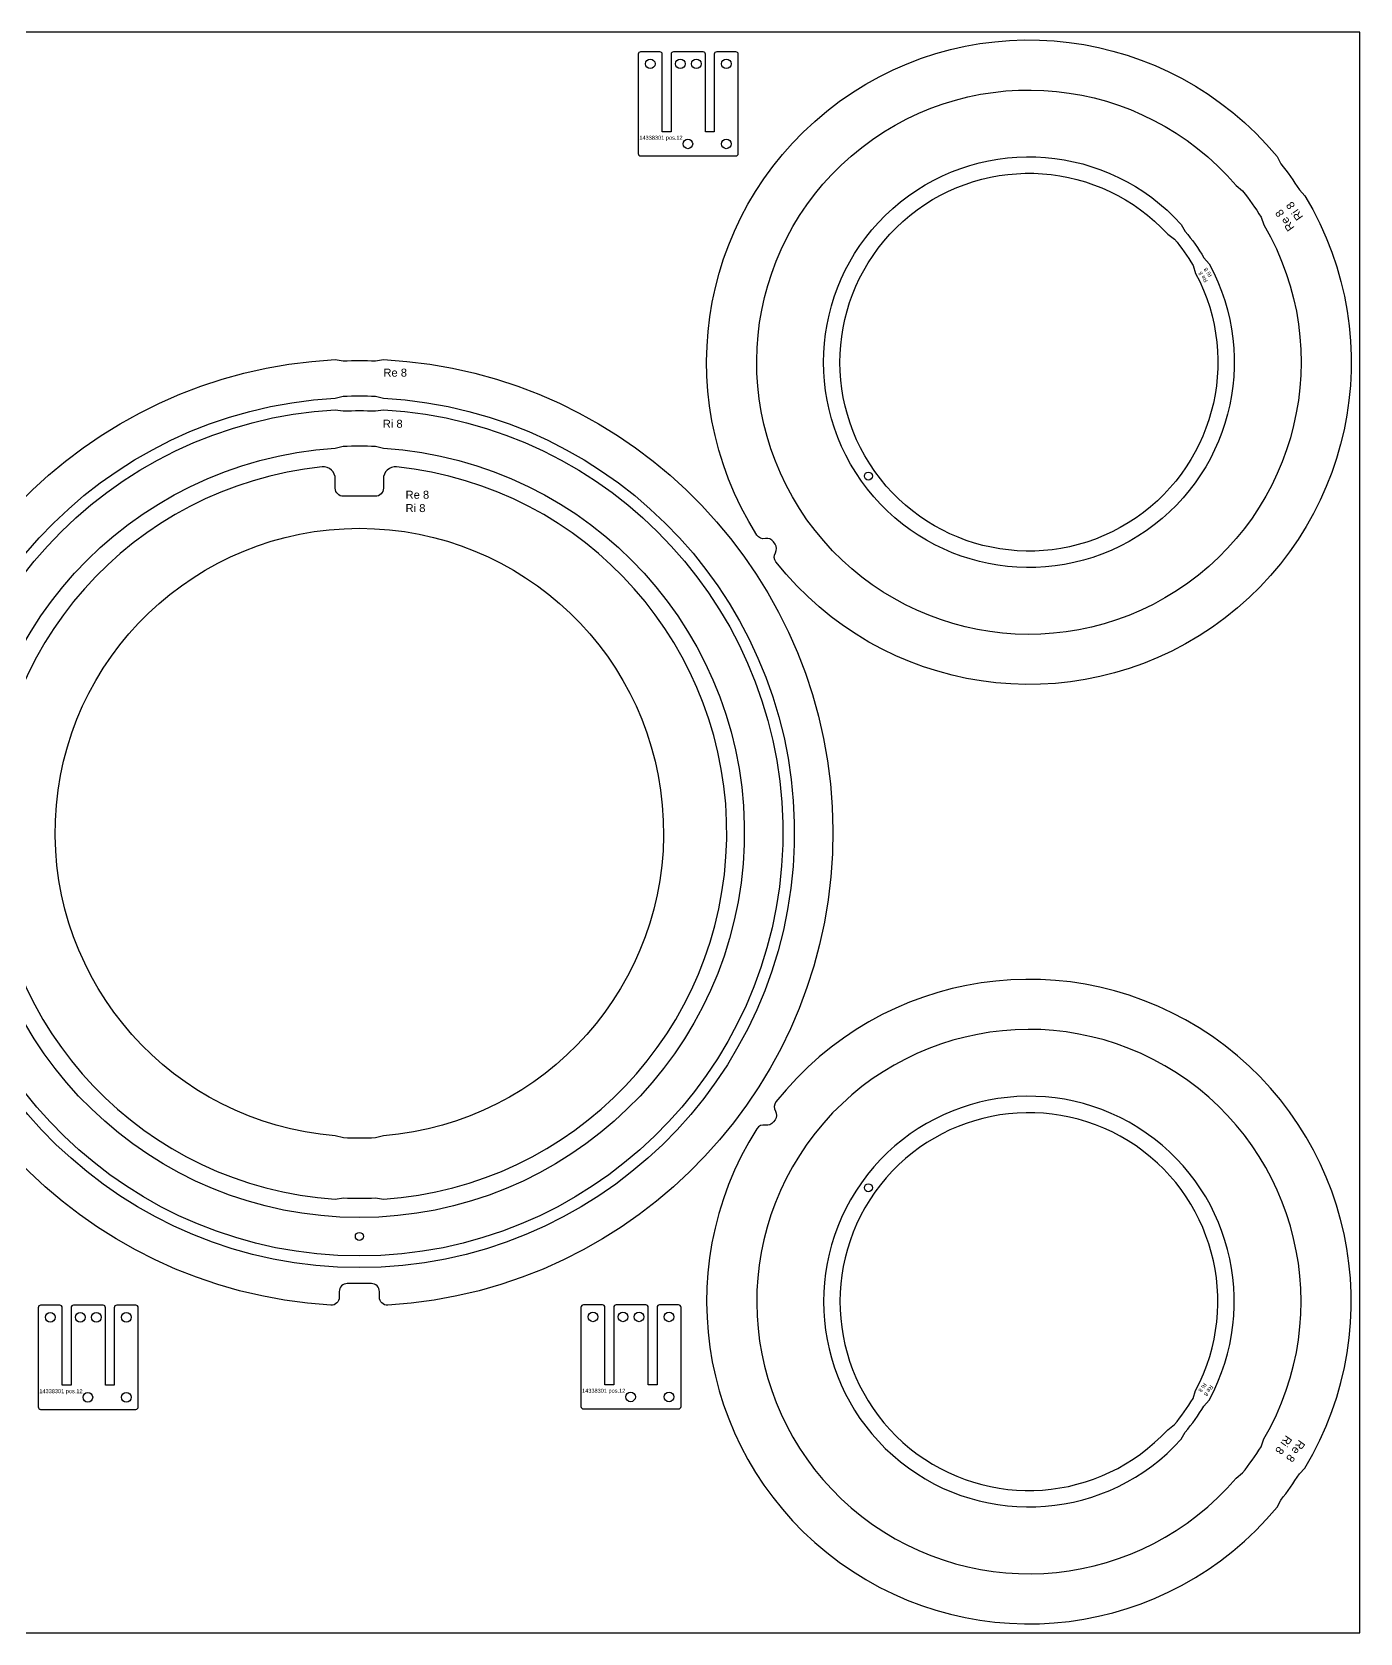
# Model space of a CAD drawing. Header units: millimetres. Extents: x 33362 to 35862, y 170857 to 172857.
# Drawn here: x 34203 to 35862, y 170857 to 172857 of the extents above; entities that cross this region are included whole.
import ezdxf

# ---------------------------------------------------------------- set-up
doc = ezdxf.new("R2010")
doc.units = ezdxf.units.MM
for name, color, linetype in [('13770337', 7, 'Continuous'), ('13770898', 7, 'Continuous'), ('13770901', 7, 'Continuous'), ('13837022', 7, 'Continuous'), ('14338301', 7, 'Continuous'), ('EM-26239 05', 6, 'Continuous'), ('Texto', 3, 'Continuous')]:
    doc.layers.add(name, color=color, linetype=linetype)
doc.styles.get("Standard").update_dxf_attribs({"font": 'arial.ttf'})

msp = doc.modelspace()

# ---------------------------------------------------------------- linework, layer by layer
msp.add_lwpolyline([(33361.50628440746, 170856.6972523493), (35861.50628440746, 170856.6972523493), (35861.50628440746, 172856.6972523493), (33361.50628440746, 172856.6972523493)], close=True)
msp.add_circle((34611.51381496123, 171352.1504705864), 5)
at = {"layer": '13770337'}
for points in [[(35128.88545494522, 172219.8355102297, 0.2980601298766767), (35118.67842776858, 172223.8435822702, -0.3120082334457487), (35108.18629175783, 172228.2758695673, -0.9390271414495767), (35757.94108204707, 172701.1193734098), (35762.61121940744, 172692.153170692, -0.0250156445618217), (35785.79762666661, 172659.4865699845), (35792.72069293578, 172652.1194723487, -0.9390271414495742), (35131.96418899813, 172194.7759372092, -0.3120082334457395), (35131.24215606286, 172206.1429402087, 0.2980601298766664), (35130.82650427459, 172217.1008268142), (35128.88545494522, 172219.8355102297)], [(35128.88545494522, 171495.0790564283, -0.2980601298766767), (35118.67842776858, 171491.0709843878, 0.3120082334457487), (35108.18629175783, 171486.6386970907, 0.9390271414495767), (35757.94108204707, 171013.7951932482), (35762.61121940744, 171022.7613959661, 0.0250156445618217), (35785.79762666661, 171055.4279966735), (35792.72069293578, 171062.7950943093, 0.9390271414495742), (35131.96418899813, 171520.1386294488, 0.3120082334457395), (35131.24215606286, 171508.7716264493, -0.2980601298766664), (35130.82650427459, 171497.8137398438), (35128.88545494522, 171495.0790564283)]]:
    msp.add_lwpolyline(points, format="xyb", dxfattribs=at)
for points in [[(35706.73037862921, 172664.7705584196), (35714.76621196966, 172658.1932910673, -0.0293077289304548), (35737.95261922883, 172625.5266903599), (35741.50998951794, 172615.7706573584, -22.58906412437085)], [(35706.73037862921, 171050.1440082384), (35714.76621196966, 171056.7212755907, 0.0293077289304548), (35737.95261922883, 171089.3878762981), (35741.50998951794, 171099.1439092996, 22.58906412437085)]]:
    msp.add_lwpolyline(points, format="xyb", close=True, dxfattribs=at)
at = {"layer": '13770898'}
for points in [[(34596.49247225267, 171293.1788361431, 0.4142135623730951), (34586.48326414953, 171283.16962804), (34586.48326414954, 171276.2184082117, -0.4319806673756443), (34575.87109170285, 171266.2273781921, -0.9459562922017356), (34581.47866009797, 172447.4788372221), (34591.4878682011, 172445.8996403565, -0.0169828254050711), (34631.52470061362, 172445.8996403565), (34641.53390871675, 172447.4788372221, -0.9459562922017314), (34647.14147711188, 171266.2273781921, -0.4319806673756303), (34636.52930466519, 171276.2184082117), (34636.52930466519, 171283.16962804, 0.4142135623730951), (34626.52009656205, 171293.1788361431)], [(34581.47866009797, 172399.3671260095), (34591.4878682011, 172401.8316598344, -0.018354805484117), (34631.52470061362, 172401.8316598344), (34641.53390871675, 172399.3671260095, -36.1723545781956)]]:
    msp.add_lwpolyline(points, format="xyb", close=True, dxfattribs=at)
at = {"layer": '13770901'}
for points in [[(34581.47506692552, 172384.8941601636), (34591.48547275277, 172383.3647195475, -0.0190002090777772), (34631.52709606183, 172383.3647195475), (34641.53750188909, 172384.8941601636, -35.20492821931723)], [(34581.47506692552, 172336.7588379575), (34591.48547275277, 172339.2842160263, -0.0207342986765107), (34631.52709606183, 172339.2842160263), (34641.53750188909, 172336.7588379575, -32.00208536969336)]]:
    msp.add_lwpolyline(points, format="xyb", close=True, dxfattribs=at)
at = {"layer": '13837022'}
for points in [[(35638.30648167551, 172616.2279279833), (35643.26943798296, 172607.461589371, -0.0394312923944842), (35666.4709032311, 172574.773773936), (35673.10867954773, 172567.1962048308, -17.00787035772491)], [(35621.42751163835, 172604.2474137909), (35629.74078662482, 172597.8590958987, -0.0421801754611337), (35652.94225187297, 172565.1712804637), (35656.22970951058, 172555.2156906383, -15.63604520921877)], [(35638.30648167551, 171098.6866386747), (35643.26943798296, 171107.452977287, 0.0394312923944842), (35666.4709032311, 171140.140792722), (35673.10867954773, 171147.7183618272, 17.00787035772491)], [(35621.42751163835, 171110.6671528671), (35629.74078662482, 171117.0554707593, 0.0421801754611337), (35652.94225187297, 171149.7432861943), (35656.22970951058, 171159.6988760197, 15.63604520921877)]]:
    msp.add_lwpolyline(points, format="xyb", close=True, dxfattribs=at)
for centre in [(35247.39712398003, 172301.965321659), (35247.39712398003, 171412.949244999)]:
    msp.add_circle(centre, 5, dxfattribs=at)
at = {"layer": '14338301'}
for points in [[(35000.90927860011, 172731.9627268521), (34989.90927860011, 172731.9627268521), (34989.90927860011, 172828.9627268521, 0.4142135623730948), (34986.90927860011, 172831.9627268521), (34962.90927860011, 172831.9627268521, 0.4142135623730954), (34959.9092786001, 172828.9627268521), (34959.9092786001, 172704.9627268521, 0.4142135623730951), (34962.90927860011, 172701.9627268521), (35081.9092786001, 172701.9627268521, 0.4142135623730951), (35084.90927860011, 172704.9627268521), (35084.90927860011, 172828.9627268521, 0.4142135623730954), (35081.9092786001, 172831.9627268521), (35057.90927860011, 172831.9627268521, 0.4142135623730948), (35054.90927860011, 172828.9627268521), (35054.90927860011, 172731.9627268521), (35043.90927860011, 172731.9627268521), (35043.90927860011, 172828.9627268521, 0.4142135623730954), (35040.90927860011, 172831.9627268521), (35003.90927860011, 172831.9627268521, 0.4142135623730949), (35000.90927860011, 172828.9627268521)], [(34251.36979980039, 171166.0797497367), (34240.36979980038, 171166.0797497367), (34240.36979980038, 171263.0797497366, 0.4142135623730948), (34237.36979980039, 171266.0797497367), (34213.36979980039, 171266.0797497367, 0.4142135623730954), (34210.36979980038, 171263.0797497366), (34210.36979980038, 171139.0797497367, 0.4142135623730951), (34213.36979980039, 171136.0797497366), (34332.36979980038, 171136.0797497366, 0.4142135623730951), (34335.36979980039, 171139.0797497367), (34335.36979980039, 171263.0797497366, 0.4142135623730954), (34332.36979980038, 171266.0797497367), (34308.36979980039, 171266.0797497367, 0.4142135623730948), (34305.36979980038, 171263.0797497366), (34305.36979980038, 171166.0797497367), (34294.36979980039, 171166.0797497367), (34294.36979980039, 171263.0797497366, 0.4142135623730954), (34291.36979980039, 171266.0797497367), (34254.36979980039, 171266.0797497367, 0.4142135623730949), (34251.36979980039, 171263.0797497366)], [(34929.3545747128, 171166.5917453647), (34918.3545747128, 171166.5917453647), (34918.3545747128, 171263.5917453647, 0.4142135623730948), (34915.3545747128, 171266.5917453647), (34891.3545747128, 171266.5917453647, 0.4142135623730954), (34888.3545747128, 171263.5917453647), (34888.3545747128, 171139.5917453647, 0.4142135623730951), (34891.3545747128, 171136.5917453647), (35010.3545747128, 171136.5917453647, 0.4142135623730951), (35013.3545747128, 171139.5917453647), (35013.3545747128, 171263.5917453647, 0.4142135623730954), (35010.3545747128, 171266.5917453647), (34986.3545747128, 171266.5917453647, 0.4142135623730948), (34983.3545747128, 171263.5917453647), (34983.3545747128, 171166.5917453647), (34972.3545747128, 171166.5917453647), (34972.3545747128, 171263.5917453647, 0.4142135623730954), (34969.3545747128, 171266.5917453647), (34932.3545747128, 171266.5917453647, 0.4142135623730949), (34929.3545747128, 171263.5917453647)]]:
    msp.add_lwpolyline(points, format="xyb", close=True, dxfattribs=at)
for centre in [(34974.90927860011, 172816.9627268521), (35012.40927860011, 172816.9627268521), (35032.4092786001, 172816.9627268521), (35069.90927860011, 172816.9627268521), (35021.90927860011, 172716.9627268521), (35069.90927860011, 172716.9627268521), (34225.36979980038, 171251.0797497367), (34262.86979980039, 171251.0797497367), (34282.86979980038, 171251.0797497367), (34320.36979980038, 171251.0797497367), (34903.3545747128, 171251.5917453647), (34940.8545747128, 171251.5917453647), (34960.8545747128, 171251.5917453647), (34998.3545747128, 171251.5917453647), (34272.36979980039, 171151.0797497367), (34320.36979980038, 171151.0797497367), (34950.3545747128, 171151.5917453647), (34998.3545747128, 171151.5917453647)]:
    msp.add_circle(centre, 6, dxfattribs=at)
at = {"layer": 'EM-26239 05'}
for points in [[(34631.50628440723, 172276.6972523494), (34591.50628440723, 172276.6972523494, -0.4142135623730971), (34581.50628440723, 172286.6972523493), (34581.50628440723, 172298.4109605361, 0.4442722151795209), (34564.98601413696, 172313.3337209478, 0.9198331646974043), (34581.50628440723, 171398.6786937734), (34591.50628440723, 171400.1350988588, 0.0218923254685865), (34631.50628440723, 171400.1350988588), (34641.50628440723, 171398.6786937734, 0.9198331646974068), (34658.0265546775, 172313.3337209478, 0.4442722151795067), (34641.50628440723, 172298.4109605361), (34641.50628440723, 172286.6972523493, -0.414213562373093)], [(34641.50628440723, 171477.8833138518), (34631.50628440723, 171475.221171841, -0.0261959745833611), (34591.50628440723, 171475.221171841), (34581.50628440723, 171477.8833138518, -25.29379794991705)]]:
    msp.add_lwpolyline(points, format="xyb", close=True, dxfattribs=at)

# ---------------------------------------------------------------- texts
for width, insert, char_height, attachment_point, rotation in [(53.49450412943406, (35776.70602000851, 172646.0300687865), 10, 9, 125.36672904680267), (35.4531131488875, (35670.10351621514, 172562.9894762136), 5, 9, 125.36672904680267), (35.4531131488875, (35670.10351621514, 171151.9250904444), 5, 3, 234.63327095319733), (53.49450412943406, (35776.70602000851, 171068.8844978715), 10, 3, 234.63327095319733)]:
    msp.add_mtext_dynamic_manual_height_columns('Re 8\\PRi 8', width=width, gutter_width=12.5, heights=[0], dxfattribs=dict(insert=insert, char_height=char_height, attachment_point=attachment_point, rotation=rotation))
at = {"char_height": 10, "attachment_point": 1}
for s, width, insert in [('Re 8', 40.47277242908603, (34641.54431027592, 172436.1663988008)), ('Ri 8', 41.8686037122752, (34640.7497927464, 172372.3233438705)), ('Re 8\\PRi 8', 55.93238563731028, (34669.23805156153, 172283.6566052967))]:
    msp.add_mtext_dynamic_manual_height_columns(s, width=width, gutter_width=12.5, heights=[0], dxfattribs=dict(at, insert=insert))
at = {"layer": 'Texto', "char_height": 5, "attachment_point": 1}
for insert in [(34961.29256128406, 172727.139243022), (34211.75308248434, 171161.2562659066), (34889.73785739675, 171161.7682615346)]:
    msp.add_mtext_dynamic_manual_height_columns('14338301 pos.12', width=275.2844706416599, gutter_width=12.5, heights=[0], dxfattribs=dict(at, insert=insert))

doc.saveas('drawing.dxf')
